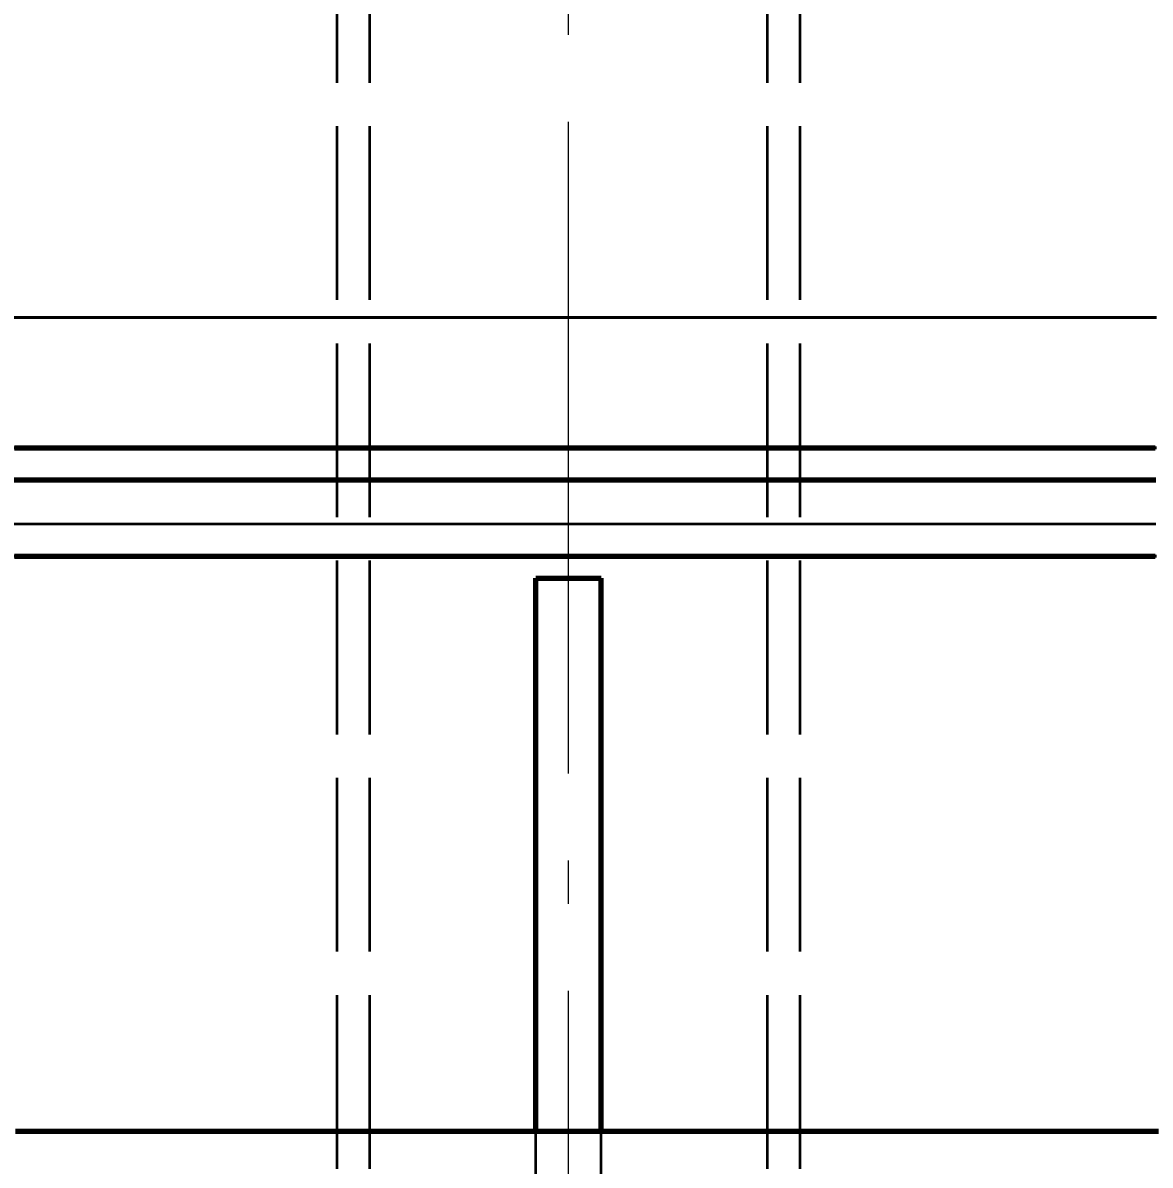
# Model space of a CAD drawing. Header units: millimetres. Extents: x 0 to 2382, y 0 to 420.
# Drawn here: x 145.63 to 171.57, y 299.31 to 325.61 of the extents above; entities that cross this region are included whole.
import ezdxf

# ---------------------------------------------------------------- set-up
doc = ezdxf.new("R2010")
doc.units = ezdxf.units.MM
doc.linetypes.add('IRAM-E-TRAZOS', pattern=[5, 4, -1])
doc.linetypes.add('IRAM-F-TRAZO-PUNTO', pattern=[20, 15, -2, 1, -2])
for name, color, linetype, lineweight in [('01-VISIBLE', 7, 'CONTINUOUS', 70), ('02-OCULTA', 4, 'IRAM-E-TRAZOS', 35), ('03-EJE', 1, 'IRAM-F-TRAZO-PUNTO', 18), ('04-COTA', 3, 'CONTINUOUS', 18)]:
    doc.layers.add(name, color=color, linetype=linetype, lineweight=lineweight)
doc.styles.add('ISO3098', font='isocpeur.ttf')
doc.dimstyles.new('FLAMA-IRAM', dxfattribs={"dimtxt": 3.5, "dimasz": 3.5, "dimexe": 2, "dimexo": 1.5, "dimgap": 1, "dimtad": 1, "dimdec": 1, "dimtxsty": 'ISO3098', "dimblk": 'IRAM_FLECHA', "dimblk1": 'IRAM_FLECHA', "dimblk2": 'IRAM_FLECHA', "dimcen": 2.5, "dimclrd": 256, "dimclre": 256, "dimclrt": 256, "dimazin": 3, "dimtfac": 1, "dimtmove": 0, "dimatfit": 3, "dimlwd": 18, "dimlwe": 18})

# ---------------------------------------------------------------- blocks, each defined once
blk = doc.blocks.new('IRAM_FLECHA')
blk.add_solid([(0, 0), (-1, 0.125), (-1, -0.125)])

msp = doc.modelspace()

# ---------------------------------------------------------------- linework, layer by layer
at = {"layer": '01-VISIBLE'}
for p, q in [((157.438, 300.098), (157.438, 312.828)), ((157.438, 312.828), (158.938, 312.828)), ((158.938, 300.098), (158.938, 312.828))]:
    msp.add_line(p, q, dxfattribs=at)
for points in [[(145.438, 315.828), (145.688, 315.828), (145.938, 315.828), (146.188, 315.828), (146.438, 315.828), (146.688, 315.828), (146.938, 315.828), (147.188, 315.828), (147.438, 315.828), (147.688, 315.828), (147.938, 315.828), (148.188, 315.828), (148.438, 315.828), (148.688, 315.828), (148.938, 315.828), (149.188, 315.828), (149.438, 315.828), (149.688, 315.828), (149.938, 315.828), (150.188, 315.828), (150.438, 315.828), (150.688, 315.828), (150.938, 315.828), (151.188, 315.828), (151.438, 315.828), (151.688, 315.828), (151.938, 315.828), (152.188, 315.828), (152.438, 315.828), (152.688, 315.828), (152.938, 315.828), (153.188, 315.828), (153.438, 315.828), (153.688, 315.828), (153.938, 315.828), (154.188, 315.828), (154.438, 315.828), (154.688, 315.828), (154.938, 315.828), (155.188, 315.828), (155.438, 315.828), (155.688, 315.828), (155.938, 315.828), (156.188, 315.828), (156.438, 315.828), (156.688, 315.828), (156.938, 315.828), (157.188, 315.828), (157.438, 315.828), (157.688, 315.828), (157.938, 315.828), (158.188, 315.828), (158.438, 315.828), (158.688, 315.828), (158.938, 315.828), (159.188, 315.828), (159.438, 315.828), (159.688, 315.828), (159.938, 315.828), (160.188, 315.828), (160.438, 315.828), (160.688, 315.828), (160.938, 315.828), (161.188, 315.828), (161.438, 315.828), (161.688, 315.828), (161.938, 315.828), (162.188, 315.828), (162.438, 315.828), (162.688, 315.828), (162.938, 315.828), (163.188, 315.828), (163.438, 315.828), (163.688, 315.828), (163.938, 315.828), (164.188, 315.828), (164.438, 315.828), (164.688, 315.828), (164.938, 315.828), (165.188, 315.828), (165.438, 315.828), (165.688, 315.828), (165.938, 315.828), (166.188, 315.828), (166.438, 315.828), (166.688, 315.828), (166.938, 315.828), (167.188, 315.828), (167.438, 315.828), (167.688, 315.828), (167.938, 315.828), (168.188, 315.828), (168.438, 315.828), (168.688, 315.828), (168.938, 315.828), (169.188, 315.828), (169.438, 315.828), (169.688, 315.828), (169.938, 315.828), (170.188, 315.828), (170.438, 315.828), (170.688, 315.828), (170.938, 315.828), (171.188, 315.828), (171.438, 315.828), (171.688, 315.828)], [(171.703, 315.078), (171.452, 315.078), (171.202, 315.078), (170.952, 315.078), (170.702, 315.078), (170.451, 315.078), (170.201, 315.078), (169.951, 315.078), (169.701, 315.078), (169.45, 315.078), (169.2, 315.078), (168.95, 315.078), (168.699, 315.078), (168.449, 315.078), (168.199, 315.078), (167.949, 315.078), (167.698, 315.078), (167.448, 315.078), (167.198, 315.078), (166.948, 315.078), (166.697, 315.078), (166.447, 315.078), (166.197, 315.078), (165.947, 315.078), (165.696, 315.078), (165.446, 315.078), (165.196, 315.078), (164.945, 315.078), (164.695, 315.078), (164.445, 315.078), (164.195, 315.078), (163.944, 315.078), (163.694, 315.078), (163.444, 315.078), (163.194, 315.078), (162.943, 315.078), (162.693, 315.078), (162.443, 315.078), (162.193, 315.078), (161.942, 315.078), (161.692, 315.078), (161.442, 315.078), (161.192, 315.078), (160.941, 315.078), (160.691, 315.078), (160.441, 315.078), (160.19, 315.078), (159.94, 315.078), (159.69, 315.078), (159.44, 315.078), (159.189, 315.078), (158.939, 315.078), (158.689, 315.078), (158.439, 315.078), (158.188, 315.078), (157.938, 315.078), (157.688, 315.078), (157.438, 315.078), (157.187, 315.078), (156.937, 315.078), (156.687, 315.078), (156.436, 315.078), (156.186, 315.078), (155.936, 315.078), (155.686, 315.078), (155.435, 315.078), (155.185, 315.078), (154.935, 315.078), (154.685, 315.078), (154.434, 315.078), (154.184, 315.078), (153.934, 315.078), (153.684, 315.078), (153.433, 315.078), (153.183, 315.078), (152.933, 315.078), (152.683, 315.078), (152.432, 315.078), (152.182, 315.078), (151.932, 315.078), (151.681, 315.078), (151.431, 315.078), (151.181, 315.078), (150.931, 315.078), (150.68, 315.078), (150.43, 315.078), (150.18, 315.078), (149.93, 315.078), (149.679, 315.078), (149.429, 315.078), (149.179, 315.078), (148.929, 315.078), (148.678, 315.078), (148.428, 315.078), (148.178, 315.078), (147.927, 315.078), (147.677, 315.078), (147.427, 315.078), (147.177, 315.078), (146.926, 315.078), (146.676, 315.078), (146.426, 315.078), (146.176, 315.078), (145.925, 315.078), (145.675, 315.078), (145.425, 315.078)], [(145.438, 313.328), (145.688, 313.328), (145.938, 313.328), (146.188, 313.328), (146.438, 313.328), (146.688, 313.328), (146.938, 313.328), (147.188, 313.328), (147.438, 313.328), (147.688, 313.328), (147.938, 313.328), (148.188, 313.328), (148.438, 313.328), (148.688, 313.328), (148.938, 313.328), (149.188, 313.328), (149.438, 313.328), (149.688, 313.328), (149.938, 313.328), (150.188, 313.328), (150.438, 313.328), (150.688, 313.328), (150.938, 313.328), (151.188, 313.328), (151.438, 313.328), (151.688, 313.328), (151.938, 313.328), (152.188, 313.328), (152.438, 313.328), (152.688, 313.328), (152.938, 313.328), (153.188, 313.328), (153.438, 313.328), (153.688, 313.328), (153.938, 313.328), (154.188, 313.328), (154.438, 313.328), (154.688, 313.328), (154.938, 313.328), (155.188, 313.328), (155.438, 313.328), (155.688, 313.328), (155.938, 313.328), (156.188, 313.328), (156.438, 313.328), (156.688, 313.328), (156.938, 313.328), (157.188, 313.328), (157.438, 313.328), (157.688, 313.328), (157.938, 313.328), (158.188, 313.328), (158.438, 313.328), (158.688, 313.328), (158.938, 313.328), (159.188, 313.328), (159.438, 313.328), (159.688, 313.328), (159.938, 313.328), (160.188, 313.328), (160.438, 313.328), (160.688, 313.328), (160.938, 313.328), (161.188, 313.328), (161.438, 313.328), (161.688, 313.328), (161.938, 313.328), (162.188, 313.328), (162.438, 313.328), (162.688, 313.328), (162.938, 313.328), (163.188, 313.328), (163.438, 313.328), (163.688, 313.328), (163.938, 313.328), (164.188, 313.328), (164.438, 313.328), (164.688, 313.328), (164.938, 313.328), (165.188, 313.328), (165.438, 313.328), (165.688, 313.328), (165.938, 313.328), (166.188, 313.328), (166.438, 313.328), (166.688, 313.328), (166.938, 313.328), (167.188, 313.328), (167.438, 313.328), (167.688, 313.328), (167.938, 313.328), (168.188, 313.328), (168.438, 313.328), (168.688, 313.328), (168.938, 313.328), (169.188, 313.328), (169.438, 313.328), (169.688, 313.328), (169.938, 313.328), (170.188, 313.328), (170.438, 313.328), (170.688, 313.328), (170.938, 313.328), (171.188, 313.328), (171.438, 313.328), (171.688, 313.328)], [(145.458, 300.098), (145.708, 300.098), (145.959, 300.098), (146.209, 300.098), (146.46, 300.098), (146.71, 300.098), (146.961, 300.098), (147.211, 300.098), (147.462, 300.098), (147.712, 300.098), (147.963, 300.098), (148.213, 300.098), (148.464, 300.098), (148.714, 300.098), (148.965, 300.098), (149.216, 300.098), (149.466, 300.098), (149.717, 300.098), (149.967, 300.098), (150.218, 300.098), (150.468, 300.098), (150.719, 300.098), (150.969, 300.098), (151.22, 300.098), (151.47, 300.098), (151.721, 300.098), (151.971, 300.098), (152.222, 300.098), (152.473, 300.098), (152.723, 300.098), (152.974, 300.098), (153.224, 300.098), (153.475, 300.098), (153.725, 300.098), (153.976, 300.098), (154.226, 300.098), (154.477, 300.098), (154.727, 300.098), (154.978, 300.098), (155.228, 300.098), (155.479, 300.098), (155.73, 300.098), (155.98, 300.098), (156.231, 300.098), (156.481, 300.098), (156.732, 300.098), (156.982, 300.098), (157.233, 300.098), (157.483, 300.098), (157.734, 300.098), (157.984, 300.098), (158.235, 300.098), (158.485, 300.098), (158.736, 300.098), (158.986, 300.098), (159.237, 300.098), (159.488, 300.098), (159.738, 300.098), (159.989, 300.098), (160.239, 300.098), (160.49, 300.098), (160.74, 300.098), (160.991, 300.098), (161.241, 300.098), (161.492, 300.098), (161.742, 300.098), (161.993, 300.098), (162.243, 300.098), (162.494, 300.098), (162.745, 300.098), (162.995, 300.098), (163.246, 300.098), (163.496, 300.098), (163.747, 300.098), (163.997, 300.098), (164.248, 300.098), (164.498, 300.098), (164.749, 300.098), (164.999, 300.098), (165.25, 300.098), (165.5, 300.098), (165.751, 300.098), (166.001, 300.098), (166.252, 300.098), (166.503, 300.098), (166.753, 300.098), (167.004, 300.098), (167.254, 300.098), (167.505, 300.098), (167.755, 300.098), (168.006, 300.098), (168.256, 300.098), (168.507, 300.098), (168.757, 300.098), (169.008, 300.098), (169.258, 300.098), (169.509, 300.098), (169.76, 300.098), (170.01, 300.098), (170.261, 300.098), (170.511, 300.098), (170.762, 300.098), (171.012, 300.098), (171.263, 300.098), (171.513, 300.098), (171.764, 300.098)]]:
    msp.add_lwpolyline(points, dxfattribs=at)
at = {"layer": '02-OCULTA'}
for p, q in [((152.863, 179.228), (152.863, 346.966)), ((153.613, 179.228), (153.613, 346.966)), ((162.763, 179.228), (162.763, 346.966)), ((163.513, 179.228), (163.513, 346.966)), ((157.438, 175.034), (157.438, 312.828)), ((157.438, 312.828), (158.938, 312.828)), ((158.938, 175.034), (158.938, 312.828)), ((157.438, 291.098), (157.438, 300.098)), ((158.938, 291.098), (158.938, 300.098))]:
    msp.add_line(p, q, dxfattribs=at)
for points in [[(171.717, 318.828), (171.467, 318.828), (171.216, 318.828), (170.965, 318.828), (170.715, 318.828), (170.464, 318.828), (170.214, 318.828), (169.963, 318.828), (169.713, 318.828), (169.462, 318.828), (169.212, 318.828), (168.961, 318.828), (168.711, 318.828), (168.46, 318.828), (168.21, 318.828), (167.959, 318.828), (167.709, 318.828), (167.458, 318.828), (167.207, 318.828), (166.957, 318.828), (166.706, 318.828), (166.456, 318.828), (166.205, 318.828), (165.955, 318.828), (165.704, 318.828), (165.454, 318.828), (165.203, 318.828), (164.953, 318.828), (164.702, 318.828), (164.452, 318.828), (164.201, 318.828), (163.951, 318.828), (163.7, 318.828), (163.45, 318.828), (163.199, 318.828), (162.948, 318.828), (162.698, 318.828), (162.447, 318.828), (162.197, 318.828), (161.946, 318.828), (161.696, 318.828), (161.445, 318.828), (161.195, 318.828), (160.944, 318.828), (160.694, 318.828), (160.443, 318.828), (160.193, 318.828), (159.942, 318.828), (159.692, 318.828), (159.441, 318.828), (159.19, 318.828), (158.94, 318.828), (158.689, 318.828), (158.439, 318.828), (158.188, 318.828), (157.938, 318.828), (157.687, 318.828), (157.437, 318.828), (157.186, 318.828), (156.936, 318.828), (156.685, 318.828), (156.435, 318.828), (156.184, 318.828), (155.934, 318.828), (155.683, 318.828), (155.432, 318.828), (155.182, 318.828), (154.931, 318.828), (154.681, 318.828), (154.43, 318.828), (154.18, 318.828), (153.929, 318.828), (153.679, 318.828), (153.428, 318.828), (153.178, 318.828), (152.927, 318.828), (152.677, 318.828), (152.426, 318.828), (152.176, 318.828), (151.925, 318.828), (151.675, 318.828), (151.424, 318.828), (151.173, 318.828), (150.923, 318.828), (150.672, 318.828), (150.422, 318.828), (150.171, 318.828), (149.921, 318.828), (149.67, 318.828), (149.42, 318.828), (149.169, 318.828), (148.919, 318.828), (148.668, 318.828), (148.418, 318.828), (148.167, 318.828), (147.917, 318.828), (147.666, 318.828), (147.415, 318.828), (147.165, 318.828), (146.914, 318.828), (146.664, 318.828), (146.413, 318.828), (146.163, 318.828), (145.912, 318.828), (145.662, 318.828), (145.411, 318.828)], [(145.411, 318.828), (145.662, 318.828), (145.912, 318.828), (146.163, 318.828), (146.413, 318.828), (146.664, 318.828), (146.914, 318.828), (147.165, 318.828), (147.415, 318.828), (147.666, 318.828), (147.917, 318.828), (148.167, 318.828), (148.418, 318.828), (148.668, 318.828), (148.919, 318.828), (149.169, 318.828), (149.42, 318.828), (149.67, 318.828), (149.921, 318.828), (150.171, 318.828), (150.422, 318.828), (150.672, 318.828), (150.923, 318.828), (151.173, 318.828), (151.424, 318.828), (151.675, 318.828), (151.925, 318.828), (152.176, 318.828), (152.426, 318.828), (152.677, 318.828), (152.927, 318.828), (153.178, 318.828), (153.428, 318.828), (153.679, 318.828), (153.929, 318.828), (154.18, 318.828), (154.43, 318.828), (154.681, 318.828), (154.931, 318.828), (155.182, 318.828), (155.432, 318.828), (155.683, 318.828), (155.934, 318.828), (156.184, 318.828), (156.435, 318.828), (156.685, 318.828), (156.936, 318.828), (157.186, 318.828), (157.437, 318.828), (157.687, 318.828), (157.938, 318.828), (158.188, 318.828), (158.439, 318.828), (158.689, 318.828), (158.94, 318.828), (159.19, 318.828), (159.441, 318.828), (159.692, 318.828), (159.942, 318.828), (160.193, 318.828), (160.443, 318.828), (160.694, 318.828), (160.944, 318.828), (161.195, 318.828), (161.445, 318.828), (161.696, 318.828), (161.946, 318.828), (162.197, 318.828), (162.447, 318.828), (162.698, 318.828), (162.948, 318.828), (163.199, 318.828), (163.45, 318.828), (163.7, 318.828), (163.951, 318.828), (164.201, 318.828), (164.452, 318.828), (164.702, 318.828), (164.953, 318.828), (165.203, 318.828), (165.454, 318.828), (165.704, 318.828), (165.955, 318.828), (166.205, 318.828), (166.456, 318.828), (166.706, 318.828), (166.957, 318.828), (167.207, 318.828), (167.458, 318.828), (167.709, 318.828), (167.959, 318.828), (168.21, 318.828), (168.46, 318.828), (168.711, 318.828), (168.961, 318.828), (169.212, 318.828), (169.462, 318.828), (169.713, 318.828), (169.963, 318.828), (170.214, 318.828), (170.464, 318.828), (170.715, 318.828), (170.965, 318.828), (171.216, 318.828), (171.467, 318.828), (171.717, 318.828)], [(171.585, 318.828), (171.334, 318.828), (171.084, 318.828), (170.834, 318.828), (170.583, 318.828), (170.333, 318.828), (170.082, 318.828), (169.832, 318.828), (169.582, 318.828), (169.331, 318.828), (169.081, 318.828), (168.83, 318.828), (168.58, 318.828), (168.33, 318.828), (168.079, 318.828), (167.829, 318.828), (167.578, 318.828), (167.328, 318.828), (167.078, 318.828), (166.827, 318.828), (166.577, 318.828), (166.326, 318.828), (166.076, 318.828), (165.826, 318.828), (165.575, 318.828), (165.325, 318.828), (165.074, 318.828), (164.824, 318.828), (164.574, 318.828), (164.323, 318.828), (164.073, 318.828), (163.822, 318.828), (163.572, 318.828), (163.322, 318.828), (163.071, 318.828), (162.821, 318.828), (162.57, 318.828), (162.32, 318.828), (162.07, 318.828), (161.819, 318.828), (161.569, 318.828), (161.318, 318.828), (161.068, 318.828), (160.818, 318.828), (160.567, 318.828), (160.317, 318.828), (160.066, 318.828), (159.816, 318.828), (159.566, 318.828), (159.315, 318.828), (159.065, 318.828), (158.814, 318.828), (158.564, 318.828), (158.314, 318.828), (158.063, 318.828), (157.813, 318.828), (157.562, 318.828), (157.312, 318.828), (157.062, 318.828), (156.811, 318.828), (156.561, 318.828), (156.31, 318.828), (156.06, 318.828), (155.81, 318.828), (155.559, 318.828), (155.309, 318.828), (155.058, 318.828), (154.808, 318.828), (154.558, 318.828), (154.307, 318.828), (154.057, 318.828), (153.806, 318.828), (153.556, 318.828), (153.305, 318.828), (153.055, 318.828), (152.805, 318.828), (152.554, 318.828), (152.304, 318.828), (152.053, 318.828), (151.803, 318.828), (151.553, 318.828), (151.302, 318.828), (151.052, 318.828), (150.801, 318.828), (150.551, 318.828), (150.301, 318.828), (150.05, 318.828), (149.8, 318.828), (149.549, 318.828), (149.299, 318.828), (149.049, 318.828), (148.798, 318.828), (148.548, 318.828), (148.297, 318.828), (148.047, 318.828), (147.797, 318.828), (147.546, 318.828), (147.296, 318.828), (147.045, 318.828), (146.795, 318.828), (146.545, 318.828), (146.294, 318.828), (146.044, 318.828), (145.793, 318.828), (145.543, 318.828)], [(145.543, 318.828), (145.793, 318.828), (146.044, 318.828), (146.294, 318.828), (146.545, 318.828), (146.795, 318.828), (147.045, 318.828), (147.296, 318.828), (147.546, 318.828), (147.797, 318.828), (148.047, 318.828), (148.297, 318.828), (148.548, 318.828), (148.798, 318.828), (149.049, 318.828), (149.299, 318.828), (149.549, 318.828), (149.8, 318.828), (150.05, 318.828), (150.301, 318.828), (150.551, 318.828), (150.801, 318.828), (151.052, 318.828), (151.302, 318.828), (151.553, 318.828), (151.803, 318.828), (152.053, 318.828), (152.304, 318.828), (152.554, 318.828), (152.805, 318.828), (153.055, 318.828), (153.305, 318.828), (153.556, 318.828), (153.806, 318.828), (154.057, 318.828), (154.307, 318.828), (154.558, 318.828), (154.808, 318.828), (155.058, 318.828), (155.309, 318.828), (155.559, 318.828), (155.81, 318.828), (156.06, 318.828), (156.31, 318.828), (156.561, 318.828), (156.811, 318.828), (157.062, 318.828), (157.312, 318.828), (157.562, 318.828), (157.813, 318.828), (158.063, 318.828), (158.314, 318.828), (158.564, 318.828), (158.814, 318.828), (159.065, 318.828), (159.315, 318.828), (159.566, 318.828), (159.816, 318.828), (160.066, 318.828), (160.317, 318.828), (160.567, 318.828), (160.818, 318.828), (161.068, 318.828), (161.318, 318.828), (161.569, 318.828), (161.819, 318.828), (162.07, 318.828), (162.32, 318.828), (162.57, 318.828), (162.821, 318.828), (163.071, 318.828), (163.322, 318.828), (163.572, 318.828), (163.822, 318.828), (164.073, 318.828), (164.323, 318.828), (164.574, 318.828), (164.824, 318.828), (165.074, 318.828), (165.325, 318.828), (165.575, 318.828), (165.826, 318.828), (166.076, 318.828), (166.326, 318.828), (166.577, 318.828), (166.827, 318.828), (167.078, 318.828), (167.328, 318.828), (167.578, 318.828), (167.829, 318.828), (168.079, 318.828), (168.33, 318.828), (168.58, 318.828), (168.83, 318.828), (169.081, 318.828), (169.331, 318.828), (169.582, 318.828), (169.832, 318.828), (170.082, 318.828), (170.333, 318.828), (170.583, 318.828), (170.834, 318.828), (171.084, 318.828), (171.334, 318.828), (171.585, 318.828)], [(171.717, 315.828), (171.467, 315.828), (171.216, 315.828), (170.965, 315.828), (170.715, 315.828), (170.464, 315.828), (170.214, 315.828), (169.963, 315.828), (169.713, 315.828), (169.462, 315.828), (169.212, 315.828), (168.961, 315.828), (168.711, 315.828), (168.46, 315.828), (168.21, 315.828), (167.959, 315.828), (167.709, 315.828), (167.458, 315.828), (167.207, 315.828), (166.957, 315.828), (166.706, 315.828), (166.456, 315.828), (166.205, 315.828), (165.955, 315.828), (165.704, 315.828), (165.454, 315.828), (165.203, 315.828), (164.953, 315.828), (164.702, 315.828), (164.452, 315.828), (164.201, 315.828), (163.951, 315.828), (163.7, 315.828), (163.45, 315.828), (163.199, 315.828), (162.948, 315.828), (162.698, 315.828), (162.447, 315.828), (162.197, 315.828), (161.946, 315.828), (161.696, 315.828), (161.445, 315.828), (161.195, 315.828), (160.944, 315.828), (160.694, 315.828), (160.443, 315.828), (160.193, 315.828), (159.942, 315.828), (159.692, 315.828), (159.441, 315.828), (159.19, 315.828), (158.94, 315.828), (158.689, 315.828), (158.439, 315.828), (158.188, 315.828), (157.938, 315.828), (157.687, 315.828), (157.437, 315.828), (157.186, 315.828), (156.936, 315.828), (156.685, 315.828), (156.435, 315.828), (156.184, 315.828), (155.934, 315.828), (155.683, 315.828), (155.432, 315.828), (155.182, 315.828), (154.931, 315.828), (154.681, 315.828), (154.43, 315.828), (154.18, 315.828), (153.929, 315.828), (153.679, 315.828), (153.428, 315.828), (153.178, 315.828), (152.927, 315.828), (152.677, 315.828), (152.426, 315.828), (152.176, 315.828), (151.925, 315.828), (151.675, 315.828), (151.424, 315.828), (151.173, 315.828), (150.923, 315.828), (150.672, 315.828), (150.422, 315.828), (150.171, 315.828), (149.921, 315.828), (149.67, 315.828), (149.42, 315.828), (149.169, 315.828), (148.919, 315.828), (148.668, 315.828), (148.418, 315.828), (148.167, 315.828), (147.917, 315.828), (147.666, 315.828), (147.415, 315.828), (147.165, 315.828), (146.914, 315.828), (146.664, 315.828), (146.413, 315.828), (146.163, 315.828), (145.912, 315.828), (145.662, 315.828), (145.411, 315.828)], [(145.411, 315.828), (145.662, 315.828), (145.912, 315.828), (146.163, 315.828), (146.413, 315.828), (146.664, 315.828), (146.914, 315.828), (147.165, 315.828), (147.415, 315.828), (147.666, 315.828), (147.917, 315.828), (148.167, 315.828), (148.418, 315.828), (148.668, 315.828), (148.919, 315.828), (149.169, 315.828), (149.42, 315.828), (149.67, 315.828), (149.921, 315.828), (150.171, 315.828), (150.422, 315.828), (150.672, 315.828), (150.923, 315.828), (151.173, 315.828), (151.424, 315.828), (151.675, 315.828), (151.925, 315.828), (152.176, 315.828), (152.426, 315.828), (152.677, 315.828), (152.927, 315.828), (153.178, 315.828), (153.428, 315.828), (153.679, 315.828), (153.929, 315.828), (154.18, 315.828), (154.43, 315.828), (154.681, 315.828), (154.931, 315.828), (155.182, 315.828), (155.432, 315.828), (155.683, 315.828), (155.934, 315.828), (156.184, 315.828), (156.435, 315.828), (156.685, 315.828), (156.936, 315.828), (157.186, 315.828), (157.437, 315.828), (157.687, 315.828), (157.938, 315.828), (158.188, 315.828), (158.439, 315.828), (158.689, 315.828), (158.94, 315.828), (159.19, 315.828), (159.441, 315.828), (159.692, 315.828), (159.942, 315.828), (160.193, 315.828), (160.443, 315.828), (160.694, 315.828), (160.944, 315.828), (161.195, 315.828), (161.445, 315.828), (161.696, 315.828), (161.946, 315.828), (162.197, 315.828), (162.447, 315.828), (162.698, 315.828), (162.948, 315.828), (163.199, 315.828), (163.45, 315.828), (163.7, 315.828), (163.951, 315.828), (164.201, 315.828), (164.452, 315.828), (164.702, 315.828), (164.953, 315.828), (165.203, 315.828), (165.454, 315.828), (165.704, 315.828), (165.955, 315.828), (166.205, 315.828), (166.456, 315.828), (166.706, 315.828), (166.957, 315.828), (167.207, 315.828), (167.458, 315.828), (167.709, 315.828), (167.959, 315.828), (168.21, 315.828), (168.46, 315.828), (168.711, 315.828), (168.961, 315.828), (169.212, 315.828), (169.462, 315.828), (169.713, 315.828), (169.963, 315.828), (170.214, 315.828), (170.464, 315.828), (170.715, 315.828), (170.965, 315.828), (171.216, 315.828), (171.467, 315.828), (171.717, 315.828)], [(171.717, 315.828), (171.467, 315.828), (171.216, 315.828), (170.965, 315.828), (170.715, 315.828), (170.464, 315.828), (170.214, 315.828), (169.963, 315.828), (169.713, 315.828), (169.462, 315.828), (169.212, 315.828), (168.961, 315.828), (168.711, 315.828), (168.46, 315.828), (168.21, 315.828), (167.959, 315.828), (167.709, 315.828), (167.458, 315.828), (167.207, 315.828), (166.957, 315.828), (166.706, 315.828), (166.456, 315.828), (166.205, 315.828), (165.955, 315.828), (165.704, 315.828), (165.454, 315.828), (165.203, 315.828), (164.953, 315.828), (164.702, 315.828), (164.452, 315.828), (164.201, 315.828), (163.951, 315.828), (163.7, 315.828), (163.45, 315.828), (163.199, 315.828), (162.948, 315.828), (162.698, 315.828), (162.447, 315.828), (162.197, 315.828), (161.946, 315.828), (161.696, 315.828), (161.445, 315.828), (161.195, 315.828), (160.944, 315.828), (160.694, 315.828), (160.443, 315.828), (160.193, 315.828), (159.942, 315.828), (159.692, 315.828), (159.441, 315.828), (159.19, 315.828), (158.94, 315.828), (158.689, 315.828), (158.439, 315.828), (158.188, 315.828), (157.938, 315.828), (157.687, 315.828), (157.437, 315.828), (157.186, 315.828), (156.936, 315.828), (156.685, 315.828), (156.435, 315.828), (156.184, 315.828), (155.934, 315.828), (155.683, 315.828), (155.432, 315.828), (155.182, 315.828), (154.931, 315.828), (154.681, 315.828), (154.43, 315.828), (154.18, 315.828), (153.929, 315.828), (153.679, 315.828), (153.428, 315.828), (153.178, 315.828), (152.927, 315.828), (152.677, 315.828), (152.426, 315.828), (152.176, 315.828), (151.925, 315.828), (151.675, 315.828), (151.424, 315.828), (151.173, 315.828), (150.923, 315.828), (150.672, 315.828), (150.422, 315.828), (150.171, 315.828), (149.921, 315.828), (149.67, 315.828), (149.42, 315.828), (149.169, 315.828), (148.919, 315.828), (148.668, 315.828), (148.418, 315.828), (148.167, 315.828), (147.917, 315.828), (147.666, 315.828), (147.415, 315.828), (147.165, 315.828), (146.914, 315.828), (146.664, 315.828), (146.413, 315.828), (146.163, 315.828), (145.912, 315.828), (145.662, 315.828), (145.411, 315.828)], [(145.411, 315.828), (145.662, 315.828), (145.912, 315.828), (146.163, 315.828), (146.413, 315.828), (146.664, 315.828), (146.914, 315.828), (147.165, 315.828), (147.415, 315.828), (147.666, 315.828), (147.917, 315.828), (148.167, 315.828), (148.418, 315.828), (148.668, 315.828), (148.919, 315.828), (149.169, 315.828), (149.42, 315.828), (149.67, 315.828), (149.921, 315.828), (150.171, 315.828), (150.422, 315.828), (150.672, 315.828), (150.923, 315.828), (151.173, 315.828), (151.424, 315.828), (151.675, 315.828), (151.925, 315.828), (152.176, 315.828), (152.426, 315.828), (152.677, 315.828), (152.927, 315.828), (153.178, 315.828), (153.428, 315.828), (153.679, 315.828), (153.929, 315.828), (154.18, 315.828), (154.43, 315.828), (154.681, 315.828), (154.931, 315.828), (155.182, 315.828), (155.432, 315.828), (155.683, 315.828), (155.934, 315.828), (156.184, 315.828), (156.435, 315.828), (156.685, 315.828), (156.936, 315.828), (157.186, 315.828), (157.437, 315.828), (157.687, 315.828), (157.938, 315.828), (158.188, 315.828), (158.439, 315.828), (158.689, 315.828), (158.94, 315.828), (159.19, 315.828), (159.441, 315.828), (159.692, 315.828), (159.942, 315.828), (160.193, 315.828), (160.443, 315.828), (160.694, 315.828), (160.944, 315.828), (161.195, 315.828), (161.445, 315.828), (161.696, 315.828), (161.946, 315.828), (162.197, 315.828), (162.447, 315.828), (162.698, 315.828), (162.948, 315.828), (163.199, 315.828), (163.45, 315.828), (163.7, 315.828), (163.951, 315.828), (164.201, 315.828), (164.452, 315.828), (164.702, 315.828), (164.953, 315.828), (165.203, 315.828), (165.454, 315.828), (165.704, 315.828), (165.955, 315.828), (166.205, 315.828), (166.456, 315.828), (166.706, 315.828), (166.957, 315.828), (167.207, 315.828), (167.458, 315.828), (167.709, 315.828), (167.959, 315.828), (168.21, 315.828), (168.46, 315.828), (168.711, 315.828), (168.961, 315.828), (169.212, 315.828), (169.462, 315.828), (169.713, 315.828), (169.963, 315.828), (170.214, 315.828), (170.464, 315.828), (170.715, 315.828), (170.965, 315.828), (171.216, 315.828), (171.467, 315.828), (171.717, 315.828)], [(171.688, 315.828), (171.438, 315.828), (171.188, 315.828), (170.938, 315.828), (170.688, 315.828), (170.438, 315.828), (170.188, 315.828), (169.938, 315.828), (169.688, 315.828), (169.438, 315.828), (169.188, 315.828), (168.938, 315.828), (168.688, 315.828), (168.438, 315.828), (168.188, 315.828), (167.938, 315.828), (167.688, 315.828), (167.438, 315.828), (167.188, 315.828), (166.938, 315.828), (166.688, 315.828), (166.438, 315.828), (166.188, 315.828), (165.938, 315.828), (165.688, 315.828), (165.438, 315.828), (165.188, 315.828), (164.938, 315.828), (164.688, 315.828), (164.438, 315.828), (164.188, 315.828), (163.938, 315.828), (163.688, 315.828), (163.438, 315.828), (163.188, 315.828), (162.938, 315.828), (162.688, 315.828), (162.438, 315.828), (162.188, 315.828), (161.938, 315.828), (161.688, 315.828), (161.438, 315.828), (161.188, 315.828), (160.938, 315.828), (160.688, 315.828), (160.438, 315.828), (160.188, 315.828), (159.938, 315.828), (159.688, 315.828), (159.438, 315.828), (159.188, 315.828), (158.938, 315.828), (158.688, 315.828), (158.438, 315.828), (158.188, 315.828), (157.938, 315.828), (157.688, 315.828), (157.438, 315.828), (157.188, 315.828), (156.938, 315.828), (156.688, 315.828), (156.438, 315.828), (156.188, 315.828), (155.938, 315.828), (155.688, 315.828), (155.438, 315.828), (155.188, 315.828), (154.938, 315.828), (154.688, 315.828), (154.438, 315.828), (154.188, 315.828), (153.938, 315.828), (153.688, 315.828), (153.438, 315.828), (153.188, 315.828), (152.938, 315.828), (152.688, 315.828), (152.438, 315.828), (152.188, 315.828), (151.938, 315.828), (151.688, 315.828), (151.438, 315.828), (151.188, 315.828), (150.938, 315.828), (150.688, 315.828), (150.438, 315.828), (150.188, 315.828), (149.938, 315.828), (149.688, 315.828), (149.438, 315.828), (149.188, 315.828), (148.938, 315.828), (148.688, 315.828), (148.438, 315.828), (148.188, 315.828), (147.938, 315.828), (147.688, 315.828), (147.438, 315.828), (147.188, 315.828), (146.938, 315.828), (146.688, 315.828), (146.438, 315.828), (146.188, 315.828), (145.938, 315.828), (145.688, 315.828), (145.438, 315.828)], [(171.585, 315.828), (171.334, 315.828), (171.084, 315.828), (170.834, 315.828), (170.583, 315.828), (170.333, 315.828), (170.082, 315.828), (169.832, 315.828), (169.582, 315.828), (169.331, 315.828), (169.081, 315.828), (168.83, 315.828), (168.58, 315.828), (168.33, 315.828), (168.079, 315.828), (167.829, 315.828), (167.578, 315.828), (167.328, 315.828), (167.078, 315.828), (166.827, 315.828), (166.577, 315.828), (166.326, 315.828), (166.076, 315.828), (165.826, 315.828), (165.575, 315.828), (165.325, 315.828), (165.074, 315.828), (164.824, 315.828), (164.574, 315.828), (164.323, 315.828), (164.073, 315.828), (163.822, 315.828), (163.572, 315.828), (163.322, 315.828), (163.071, 315.828), (162.821, 315.828), (162.57, 315.828), (162.32, 315.828), (162.07, 315.828), (161.819, 315.828), (161.569, 315.828), (161.318, 315.828), (161.068, 315.828), (160.818, 315.828), (160.567, 315.828), (160.317, 315.828), (160.066, 315.828), (159.816, 315.828), (159.566, 315.828), (159.315, 315.828), (159.065, 315.828), (158.814, 315.828), (158.564, 315.828), (158.314, 315.828), (158.063, 315.828), (157.813, 315.828), (157.562, 315.828), (157.312, 315.828), (157.062, 315.828), (156.811, 315.828), (156.561, 315.828), (156.31, 315.828), (156.06, 315.828), (155.81, 315.828), (155.559, 315.828), (155.309, 315.828), (155.058, 315.828), (154.808, 315.828), (154.558, 315.828), (154.307, 315.828), (154.057, 315.828), (153.806, 315.828), (153.556, 315.828), (153.305, 315.828), (153.055, 315.828), (152.805, 315.828), (152.554, 315.828), (152.304, 315.828), (152.053, 315.828), (151.803, 315.828), (151.553, 315.828), (151.302, 315.828), (151.052, 315.828), (150.801, 315.828), (150.551, 315.828), (150.301, 315.828), (150.05, 315.828), (149.8, 315.828), (149.549, 315.828), (149.299, 315.828), (149.049, 315.828), (148.798, 315.828), (148.548, 315.828), (148.297, 315.828), (148.047, 315.828), (147.797, 315.828), (147.546, 315.828), (147.296, 315.828), (147.045, 315.828), (146.795, 315.828), (146.545, 315.828), (146.294, 315.828), (146.044, 315.828), (145.793, 315.828), (145.543, 315.828)], [(145.543, 315.828), (145.793, 315.828), (146.044, 315.828), (146.294, 315.828), (146.545, 315.828), (146.795, 315.828), (147.045, 315.828), (147.296, 315.828), (147.546, 315.828), (147.797, 315.828), (148.047, 315.828), (148.297, 315.828), (148.548, 315.828), (148.798, 315.828), (149.049, 315.828), (149.299, 315.828), (149.549, 315.828), (149.8, 315.828), (150.05, 315.828), (150.301, 315.828), (150.551, 315.828), (150.801, 315.828), (151.052, 315.828), (151.302, 315.828), (151.553, 315.828), (151.803, 315.828), (152.053, 315.828), (152.304, 315.828), (152.554, 315.828), (152.805, 315.828), (153.055, 315.828), (153.305, 315.828), (153.556, 315.828), (153.806, 315.828), (154.057, 315.828), (154.307, 315.828), (154.558, 315.828), (154.808, 315.828), (155.058, 315.828), (155.309, 315.828), (155.559, 315.828), (155.81, 315.828), (156.06, 315.828), (156.31, 315.828), (156.561, 315.828), (156.811, 315.828), (157.062, 315.828), (157.312, 315.828), (157.562, 315.828), (157.813, 315.828), (158.063, 315.828), (158.314, 315.828), (158.564, 315.828), (158.814, 315.828), (159.065, 315.828), (159.315, 315.828), (159.566, 315.828), (159.816, 315.828), (160.066, 315.828), (160.317, 315.828), (160.567, 315.828), (160.818, 315.828), (161.068, 315.828), (161.318, 315.828), (161.569, 315.828), (161.819, 315.828), (162.07, 315.828), (162.32, 315.828), (162.57, 315.828), (162.821, 315.828), (163.071, 315.828), (163.322, 315.828), (163.572, 315.828), (163.822, 315.828), (164.073, 315.828), (164.323, 315.828), (164.574, 315.828), (164.824, 315.828), (165.074, 315.828), (165.325, 315.828), (165.575, 315.828), (165.826, 315.828), (166.076, 315.828), (166.326, 315.828), (166.577, 315.828), (166.827, 315.828), (167.078, 315.828), (167.328, 315.828), (167.578, 315.828), (167.829, 315.828), (168.079, 315.828), (168.33, 315.828), (168.58, 315.828), (168.83, 315.828), (169.081, 315.828), (169.331, 315.828), (169.582, 315.828), (169.832, 315.828), (170.082, 315.828), (170.333, 315.828), (170.583, 315.828), (170.834, 315.828), (171.084, 315.828), (171.334, 315.828), (171.585, 315.828)], [(171.59, 315.078), (171.34, 315.078), (171.089, 315.078), (170.839, 315.078), (170.588, 315.078), (170.338, 315.078), (170.087, 315.078), (169.837, 315.078), (169.586, 315.078), (169.336, 315.078), (169.085, 315.078), (168.835, 315.078), (168.584, 315.078), (168.334, 315.078), (168.083, 315.078), (167.833, 315.078), (167.582, 315.078), (167.332, 315.078), (167.081, 315.078), (166.831, 315.078), (166.58, 315.078), (166.33, 315.078), (166.079, 315.078), (165.829, 315.078), (165.578, 315.078), (165.328, 315.078), (165.077, 315.078), (164.827, 315.078), (164.576, 315.078), (164.326, 315.078), (164.075, 315.078), (163.825, 315.078), (163.574, 315.078), (163.324, 315.078), (163.073, 315.078), (162.823, 315.078), (162.572, 315.078), (162.322, 315.078), (162.071, 315.078), (161.821, 315.078), (161.57, 315.078), (161.32, 315.078), (161.069, 315.078), (160.819, 315.078), (160.568, 315.078), (160.318, 315.078), (160.067, 315.078), (159.817, 315.078), (159.566, 315.078), (159.316, 315.078), (159.065, 315.078), (158.815, 315.078), (158.564, 315.078), (158.314, 315.078), (158.063, 315.078), (157.813, 315.078), (157.562, 315.078), (157.312, 315.078), (157.061, 315.078), (156.811, 315.078), (156.56, 315.078), (156.31, 315.078), (156.059, 315.078), (155.809, 315.078), (155.558, 315.078), (155.308, 315.078), (155.057, 315.078), (154.807, 315.078), (154.556, 315.078), (154.306, 315.078), (154.055, 315.078), (153.805, 315.078), (153.554, 315.078), (153.304, 315.078), (153.053, 315.078), (152.802, 315.078), (152.552, 315.078), (152.301, 315.078), (152.051, 315.078), (151.8, 315.078), (151.55, 315.078), (151.299, 315.078), (151.049, 315.078), (150.798, 315.078), (150.548, 315.078), (150.297, 315.078), (150.047, 315.078), (149.796, 315.078), (149.546, 315.078), (149.295, 315.078), (149.045, 315.078), (148.794, 315.078), (148.544, 315.078), (148.293, 315.078), (148.043, 315.078), (147.792, 315.078), (147.542, 315.078), (147.291, 315.078), (147.041, 315.078), (146.79, 315.078), (146.54, 315.078), (146.289, 315.078), (146.039, 315.078), (145.788, 315.078), (145.538, 315.078)], [(145.425, 314.078), (145.675, 314.078), (145.925, 314.078), (146.176, 314.078), (146.426, 314.078), (146.676, 314.078), (146.926, 314.078), (147.177, 314.078), (147.427, 314.078), (147.677, 314.078), (147.927, 314.078), (148.178, 314.078), (148.428, 314.078), (148.678, 314.078), (148.929, 314.078), (149.179, 314.078), (149.429, 314.078), (149.679, 314.078), (149.93, 314.078), (150.18, 314.078), (150.43, 314.078), (150.68, 314.078), (150.931, 314.078), (151.181, 314.078), (151.431, 314.078), (151.681, 314.078), (151.932, 314.078), (152.182, 314.078), (152.432, 314.078), (152.683, 314.078), (152.933, 314.078), (153.183, 314.078), (153.433, 314.078), (153.684, 314.078), (153.934, 314.078), (154.184, 314.078), (154.434, 314.078), (154.685, 314.078), (154.935, 314.078), (155.185, 314.078), (155.435, 314.078), (155.686, 314.078), (155.936, 314.078), (156.186, 314.078), (156.436, 314.078), (156.687, 314.078), (156.937, 314.078), (157.187, 314.078), (157.438, 314.078), (157.688, 314.078), (157.938, 314.078), (158.188, 314.078), (158.439, 314.078), (158.689, 314.078), (158.939, 314.078), (159.189, 314.078), (159.44, 314.078), (159.69, 314.078), (159.94, 314.078), (160.19, 314.078), (160.441, 314.078), (160.691, 314.078), (160.941, 314.078), (161.192, 314.078), (161.442, 314.078), (161.692, 314.078), (161.942, 314.078), (162.193, 314.078), (162.443, 314.078), (162.693, 314.078), (162.943, 314.078), (163.194, 314.078), (163.444, 314.078), (163.694, 314.078), (163.944, 314.078), (164.195, 314.078), (164.445, 314.078), (164.695, 314.078), (164.945, 314.078), (165.196, 314.078), (165.446, 314.078), (165.696, 314.078), (165.947, 314.078), (166.197, 314.078), (166.447, 314.078), (166.697, 314.078), (166.948, 314.078), (167.198, 314.078), (167.448, 314.078), (167.698, 314.078), (167.949, 314.078), (168.199, 314.078), (168.449, 314.078), (168.699, 314.078), (168.95, 314.078), (169.2, 314.078), (169.45, 314.078), (169.701, 314.078), (169.951, 314.078), (170.201, 314.078), (170.451, 314.078), (170.702, 314.078), (170.952, 314.078), (171.202, 314.078), (171.452, 314.078), (171.703, 314.078)], [(145.425, 314.078), (145.675, 314.078), (145.925, 314.078), (146.176, 314.078), (146.426, 314.078), (146.676, 314.078), (146.926, 314.078), (147.177, 314.078), (147.427, 314.078), (147.677, 314.078), (147.927, 314.078), (148.178, 314.078), (148.428, 314.078), (148.678, 314.078), (148.929, 314.078), (149.179, 314.078), (149.429, 314.078), (149.679, 314.078), (149.93, 314.078), (150.18, 314.078), (150.43, 314.078), (150.68, 314.078), (150.931, 314.078), (151.181, 314.078), (151.431, 314.078), (151.681, 314.078), (151.932, 314.078), (152.182, 314.078), (152.432, 314.078), (152.683, 314.078), (152.933, 314.078), (153.183, 314.078), (153.433, 314.078), (153.684, 314.078), (153.934, 314.078), (154.184, 314.078), (154.434, 314.078), (154.685, 314.078), (154.935, 314.078), (155.185, 314.078), (155.435, 314.078), (155.686, 314.078), (155.936, 314.078), (156.186, 314.078), (156.436, 314.078), (156.687, 314.078), (156.937, 314.078), (157.187, 314.078), (157.438, 314.078), (157.688, 314.078), (157.938, 314.078), (158.188, 314.078), (158.439, 314.078), (158.689, 314.078), (158.939, 314.078), (159.189, 314.078), (159.44, 314.078), (159.69, 314.078), (159.94, 314.078), (160.19, 314.078), (160.441, 314.078), (160.691, 314.078), (160.941, 314.078), (161.192, 314.078), (161.442, 314.078), (161.692, 314.078), (161.942, 314.078), (162.193, 314.078), (162.443, 314.078), (162.693, 314.078), (162.943, 314.078), (163.194, 314.078), (163.444, 314.078), (163.694, 314.078), (163.944, 314.078), (164.195, 314.078), (164.445, 314.078), (164.695, 314.078), (164.945, 314.078), (165.196, 314.078), (165.446, 314.078), (165.696, 314.078), (165.947, 314.078), (166.197, 314.078), (166.447, 314.078), (166.697, 314.078), (166.948, 314.078), (167.198, 314.078), (167.448, 314.078), (167.698, 314.078), (167.949, 314.078), (168.199, 314.078), (168.449, 314.078), (168.699, 314.078), (168.95, 314.078), (169.2, 314.078), (169.45, 314.078), (169.701, 314.078), (169.951, 314.078), (170.201, 314.078), (170.451, 314.078), (170.702, 314.078), (170.952, 314.078), (171.202, 314.078), (171.452, 314.078), (171.703, 314.078)], [(171.717, 313.328), (171.467, 313.328), (171.216, 313.328), (170.965, 313.328), (170.715, 313.328), (170.464, 313.328), (170.214, 313.328), (169.963, 313.328), (169.713, 313.328), (169.462, 313.328), (169.212, 313.328), (168.961, 313.328), (168.711, 313.328), (168.46, 313.328), (168.21, 313.328), (167.959, 313.328), (167.709, 313.328), (167.458, 313.328), (167.207, 313.328), (166.957, 313.328), (166.706, 313.328), (166.456, 313.328), (166.205, 313.328), (165.955, 313.328), (165.704, 313.328), (165.454, 313.328), (165.203, 313.328), (164.953, 313.328), (164.702, 313.328), (164.452, 313.328), (164.201, 313.328), (163.951, 313.328), (163.7, 313.328), (163.45, 313.328), (163.199, 313.328), (162.948, 313.328), (162.698, 313.328), (162.447, 313.328), (162.197, 313.328), (161.946, 313.328), (161.696, 313.328), (161.445, 313.328), (161.195, 313.328), (160.944, 313.328), (160.694, 313.328), (160.443, 313.328), (160.193, 313.328), (159.942, 313.328), (159.692, 313.328), (159.441, 313.328), (159.19, 313.328), (158.94, 313.328), (158.689, 313.328), (158.439, 313.328), (158.188, 313.328), (157.938, 313.328), (157.687, 313.328), (157.437, 313.328), (157.186, 313.328), (156.936, 313.328), (156.685, 313.328), (156.435, 313.328), (156.184, 313.328), (155.934, 313.328), (155.683, 313.328), (155.432, 313.328), (155.182, 313.328), (154.931, 313.328), (154.681, 313.328), (154.43, 313.328), (154.18, 313.328), (153.929, 313.328), (153.679, 313.328), (153.428, 313.328), (153.178, 313.328), (152.927, 313.328), (152.677, 313.328), (152.426, 313.328), (152.176, 313.328), (151.925, 313.328), (151.675, 313.328), (151.424, 313.328), (151.173, 313.328), (150.923, 313.328), (150.672, 313.328), (150.422, 313.328), (150.171, 313.328), (149.921, 313.328), (149.67, 313.328), (149.42, 313.328), (149.169, 313.328), (148.919, 313.328), (148.668, 313.328), (148.418, 313.328), (148.167, 313.328), (147.917, 313.328), (147.666, 313.328), (147.415, 313.328), (147.165, 313.328), (146.914, 313.328), (146.664, 313.328), (146.413, 313.328), (146.163, 313.328), (145.912, 313.328), (145.662, 313.328), (145.411, 313.328)], [(145.411, 313.328), (145.662, 313.328), (145.912, 313.328), (146.163, 313.328), (146.413, 313.328), (146.664, 313.328), (146.914, 313.328), (147.165, 313.328), (147.415, 313.328), (147.666, 313.328), (147.917, 313.328), (148.167, 313.328), (148.418, 313.328), (148.668, 313.328), (148.919, 313.328), (149.169, 313.328), (149.42, 313.328), (149.67, 313.328), (149.921, 313.328), (150.171, 313.328), (150.422, 313.328), (150.672, 313.328), (150.923, 313.328), (151.173, 313.328), (151.424, 313.328), (151.675, 313.328), (151.925, 313.328), (152.176, 313.328), (152.426, 313.328), (152.677, 313.328), (152.927, 313.328), (153.178, 313.328), (153.428, 313.328), (153.679, 313.328), (153.929, 313.328), (154.18, 313.328), (154.43, 313.328), (154.681, 313.328), (154.931, 313.328), (155.182, 313.328), (155.432, 313.328), (155.683, 313.328), (155.934, 313.328), (156.184, 313.328), (156.435, 313.328), (156.685, 313.328), (156.936, 313.328), (157.186, 313.328), (157.437, 313.328), (157.687, 313.328), (157.938, 313.328), (158.188, 313.328), (158.439, 313.328), (158.689, 313.328), (158.94, 313.328), (159.19, 313.328), (159.441, 313.328), (159.692, 313.328), (159.942, 313.328), (160.193, 313.328), (160.443, 313.328), (160.694, 313.328), (160.944, 313.328), (161.195, 313.328), (161.445, 313.328), (161.696, 313.328), (161.946, 313.328), (162.197, 313.328), (162.447, 313.328), (162.698, 313.328), (162.948, 313.328), (163.199, 313.328), (163.45, 313.328), (163.7, 313.328), (163.951, 313.328), (164.201, 313.328), (164.452, 313.328), (164.702, 313.328), (164.953, 313.328), (165.203, 313.328), (165.454, 313.328), (165.704, 313.328), (165.955, 313.328), (166.205, 313.328), (166.456, 313.328), (166.706, 313.328), (166.957, 313.328), (167.207, 313.328), (167.458, 313.328), (167.709, 313.328), (167.959, 313.328), (168.21, 313.328), (168.46, 313.328), (168.711, 313.328), (168.961, 313.328), (169.212, 313.328), (169.462, 313.328), (169.713, 313.328), (169.963, 313.328), (170.214, 313.328), (170.464, 313.328), (170.715, 313.328), (170.965, 313.328), (171.216, 313.328), (171.467, 313.328), (171.717, 313.328)], [(171.688, 313.328), (171.438, 313.328), (171.188, 313.328), (170.938, 313.328), (170.688, 313.328), (170.438, 313.328), (170.188, 313.328), (169.938, 313.328), (169.688, 313.328), (169.438, 313.328), (169.188, 313.328), (168.938, 313.328), (168.688, 313.328), (168.438, 313.328), (168.188, 313.328), (167.938, 313.328), (167.688, 313.328), (167.438, 313.328), (167.188, 313.328), (166.938, 313.328), (166.688, 313.328), (166.438, 313.328), (166.188, 313.328), (165.938, 313.328), (165.688, 313.328), (165.438, 313.328), (165.188, 313.328), (164.938, 313.328), (164.688, 313.328), (164.438, 313.328), (164.188, 313.328), (163.938, 313.328), (163.688, 313.328), (163.438, 313.328), (163.188, 313.328), (162.938, 313.328), (162.688, 313.328), (162.438, 313.328), (162.188, 313.328), (161.938, 313.328), (161.688, 313.328), (161.438, 313.328), (161.188, 313.328), (160.938, 313.328), (160.688, 313.328), (160.438, 313.328), (160.188, 313.328), (159.938, 313.328), (159.688, 313.328), (159.438, 313.328), (159.188, 313.328), (158.938, 313.328), (158.688, 313.328), (158.438, 313.328), (158.188, 313.328), (157.938, 313.328), (157.688, 313.328), (157.438, 313.328), (157.188, 313.328), (156.938, 313.328), (156.688, 313.328), (156.438, 313.328), (156.188, 313.328), (155.938, 313.328), (155.688, 313.328), (155.438, 313.328), (155.188, 313.328), (154.938, 313.328), (154.688, 313.328), (154.438, 313.328), (154.188, 313.328), (153.938, 313.328), (153.688, 313.328), (153.438, 313.328), (153.188, 313.328), (152.938, 313.328), (152.688, 313.328), (152.438, 313.328), (152.188, 313.328), (151.938, 313.328), (151.688, 313.328), (151.438, 313.328), (151.188, 313.328), (150.938, 313.328), (150.688, 313.328), (150.438, 313.328), (150.188, 313.328), (149.938, 313.328), (149.688, 313.328), (149.438, 313.328), (149.188, 313.328), (148.938, 313.328), (148.688, 313.328), (148.438, 313.328), (148.188, 313.328), (147.938, 313.328), (147.688, 313.328), (147.438, 313.328), (147.188, 313.328), (146.938, 313.328), (146.688, 313.328), (146.438, 313.328), (146.188, 313.328), (145.938, 313.328), (145.688, 313.328), (145.438, 313.328)], [(171.764, 300.098), (171.513, 300.098), (171.263, 300.098), (171.012, 300.098), (170.762, 300.098), (170.511, 300.098), (170.261, 300.098), (170.01, 300.098), (169.76, 300.098), (169.509, 300.098), (169.258, 300.098), (169.008, 300.098), (168.757, 300.098), (168.507, 300.098), (168.256, 300.098), (168.006, 300.098), (167.755, 300.098), (167.505, 300.098), (167.254, 300.098), (167.004, 300.098), (166.753, 300.098), (166.503, 300.098), (166.252, 300.098), (166.001, 300.098), (165.751, 300.098), (165.5, 300.098), (165.25, 300.098), (164.999, 300.098), (164.749, 300.098), (164.498, 300.098), (164.248, 300.098), (163.997, 300.098), (163.747, 300.098), (163.496, 300.098), (163.246, 300.098), (162.995, 300.098), (162.745, 300.098), (162.494, 300.098), (162.243, 300.098), (161.993, 300.098), (161.742, 300.098), (161.492, 300.098), (161.241, 300.098), (160.991, 300.098), (160.74, 300.098), (160.49, 300.098), (160.239, 300.098), (159.989, 300.098), (159.738, 300.098), (159.488, 300.098), (159.237, 300.098), (158.986, 300.098), (158.736, 300.098), (158.485, 300.098), (158.235, 300.098), (157.984, 300.098), (157.734, 300.098), (157.483, 300.098), (157.233, 300.098), (156.982, 300.098), (156.732, 300.098), (156.481, 300.098), (156.231, 300.098), (155.98, 300.098), (155.73, 300.098), (155.479, 300.098), (155.228, 300.098), (154.978, 300.098), (154.727, 300.098), (154.477, 300.098), (154.226, 300.098), (153.976, 300.098), (153.725, 300.098), (153.475, 300.098), (153.224, 300.098), (152.974, 300.098), (152.723, 300.098), (152.473, 300.098), (152.222, 300.098), (151.971, 300.098), (151.721, 300.098), (151.47, 300.098), (151.22, 300.098), (150.969, 300.098), (150.719, 300.098), (150.468, 300.098), (150.218, 300.098), (149.967, 300.098), (149.717, 300.098), (149.466, 300.098), (149.216, 300.098), (148.965, 300.098), (148.714, 300.098), (148.464, 300.098), (148.213, 300.098), (147.963, 300.098), (147.712, 300.098), (147.462, 300.098), (147.211, 300.098), (146.961, 300.098), (146.71, 300.098), (146.46, 300.098), (146.209, 300.098), (145.959, 300.098), (145.708, 300.098), (145.458, 300.098)], [(171.57, 300.098), (171.32, 300.098), (171.07, 300.098), (170.82, 300.098), (170.57, 300.098), (170.32, 300.098), (170.07, 300.098), (169.819, 300.098), (169.569, 300.098), (169.319, 300.098), (169.069, 300.098), (168.819, 300.098), (168.569, 300.098), (168.319, 300.098), (168.069, 300.098), (167.818, 300.098), (167.568, 300.098), (167.318, 300.098), (167.068, 300.098), (166.818, 300.098), (166.568, 300.098), (166.318, 300.098), (166.067, 300.098), (165.817, 300.098), (165.567, 300.098), (165.317, 300.098), (165.067, 300.098), (164.817, 300.098), (164.567, 300.098), (164.317, 300.098), (164.066, 300.098), (163.816, 300.098), (163.566, 300.098), (163.316, 300.098), (163.066, 300.098), (162.816, 300.098), (162.566, 300.098), (162.315, 300.098), (162.065, 300.098), (161.815, 300.098), (161.565, 300.098), (161.315, 300.098), (161.065, 300.098), (160.815, 300.098), (160.565, 300.098), (160.314, 300.098), (160.064, 300.098), (159.814, 300.098), (159.564, 300.098), (159.314, 300.098), (159.064, 300.098), (158.814, 300.098), (158.564, 300.098), (158.313, 300.098), (158.063, 300.098), (157.813, 300.098), (157.563, 300.098), (157.313, 300.098), (157.063, 300.098), (156.813, 300.098), (156.562, 300.098), (156.312, 300.098), (156.062, 300.098), (155.812, 300.098), (155.562, 300.098), (155.312, 300.098), (155.062, 300.098), (154.812, 300.098), (154.561, 300.098), (154.311, 300.098), (154.061, 300.098), (153.811, 300.098), (153.561, 300.098), (153.311, 300.098), (153.061, 300.098), (152.811, 300.098), (152.56, 300.098), (152.31, 300.098), (152.06, 300.098), (151.81, 300.098), (151.56, 300.098), (151.31, 300.098), (151.06, 300.098), (150.809, 300.098), (150.559, 300.098), (150.309, 300.098), (150.059, 300.098), (149.809, 300.098), (149.559, 300.098), (149.309, 300.098), (149.059, 300.098), (148.808, 300.098), (148.558, 300.098), (148.308, 300.098), (148.058, 300.098), (147.808, 300.098), (147.558, 300.098), (147.308, 300.098), (147.057, 300.098), (146.807, 300.098), (146.557, 300.098), (146.307, 300.098), (146.057, 300.098), (145.807, 300.098), (145.557, 300.098)], [(145.557, 300.098), (145.807, 300.098), (146.057, 300.098), (146.307, 300.098), (146.557, 300.098), (146.807, 300.098), (147.057, 300.098), (147.308, 300.098), (147.558, 300.098), (147.808, 300.098), (148.058, 300.098), (148.308, 300.098), (148.558, 300.098), (148.808, 300.098), (149.059, 300.098), (149.309, 300.098), (149.559, 300.098), (149.809, 300.098), (150.059, 300.098), (150.309, 300.098), (150.559, 300.098), (150.809, 300.098), (151.06, 300.098), (151.31, 300.098), (151.56, 300.098), (151.81, 300.098), (152.06, 300.098), (152.31, 300.098), (152.56, 300.098), (152.811, 300.098), (153.061, 300.098), (153.311, 300.098), (153.561, 300.098), (153.811, 300.098), (154.061, 300.098), (154.311, 300.098), (154.561, 300.098), (154.812, 300.098), (155.062, 300.098), (155.312, 300.098), (155.562, 300.098), (155.812, 300.098), (156.062, 300.098), (156.312, 300.098), (156.562, 300.098), (156.813, 300.098), (157.063, 300.098), (157.313, 300.098), (157.563, 300.098), (157.813, 300.098), (158.063, 300.098), (158.313, 300.098), (158.564, 300.098), (158.814, 300.098), (159.064, 300.098), (159.314, 300.098), (159.564, 300.098), (159.814, 300.098), (160.064, 300.098), (160.314, 300.098), (160.565, 300.098), (160.815, 300.098), (161.065, 300.098), (161.315, 300.098), (161.565, 300.098), (161.815, 300.098), (162.065, 300.098), (162.315, 300.098), (162.566, 300.098), (162.816, 300.098), (163.066, 300.098), (163.316, 300.098), (163.566, 300.098), (163.816, 300.098), (164.066, 300.098), (164.317, 300.098), (164.567, 300.098), (164.817, 300.098), (165.067, 300.098), (165.317, 300.098), (165.567, 300.098), (165.817, 300.098), (166.067, 300.098), (166.318, 300.098), (166.568, 300.098), (166.818, 300.098), (167.068, 300.098), (167.318, 300.098), (167.568, 300.098), (167.818, 300.098), (168.069, 300.098), (168.319, 300.098), (168.569, 300.098), (168.819, 300.098), (169.069, 300.098), (169.319, 300.098), (169.569, 300.098), (169.819, 300.098), (170.07, 300.098), (170.32, 300.098), (170.57, 300.098), (170.82, 300.098), (171.07, 300.098), (171.32, 300.098), (171.57, 300.098)]]:
    msp.add_lwpolyline(points, dxfattribs=at)
at = {"layer": '03-EJE'}
msp.add_line((158.188, 168.328), (158.188, 376.471), dxfattribs=at)

# ---------------------------------------------------------------- dimensions: what is measured, and where the dimension line sits
at = {"layer": '04-COTA'}
msp.add_linear_dim(base=(86.188, 167.828), p1=(110.688, 167.828), p2=(155.188, 352.366), angle=90, dimstyle='FLAMA-IRAM', override={"dimlfac": 2}, dxfattribs=at).render()

doc.saveas('drawing.dxf')
